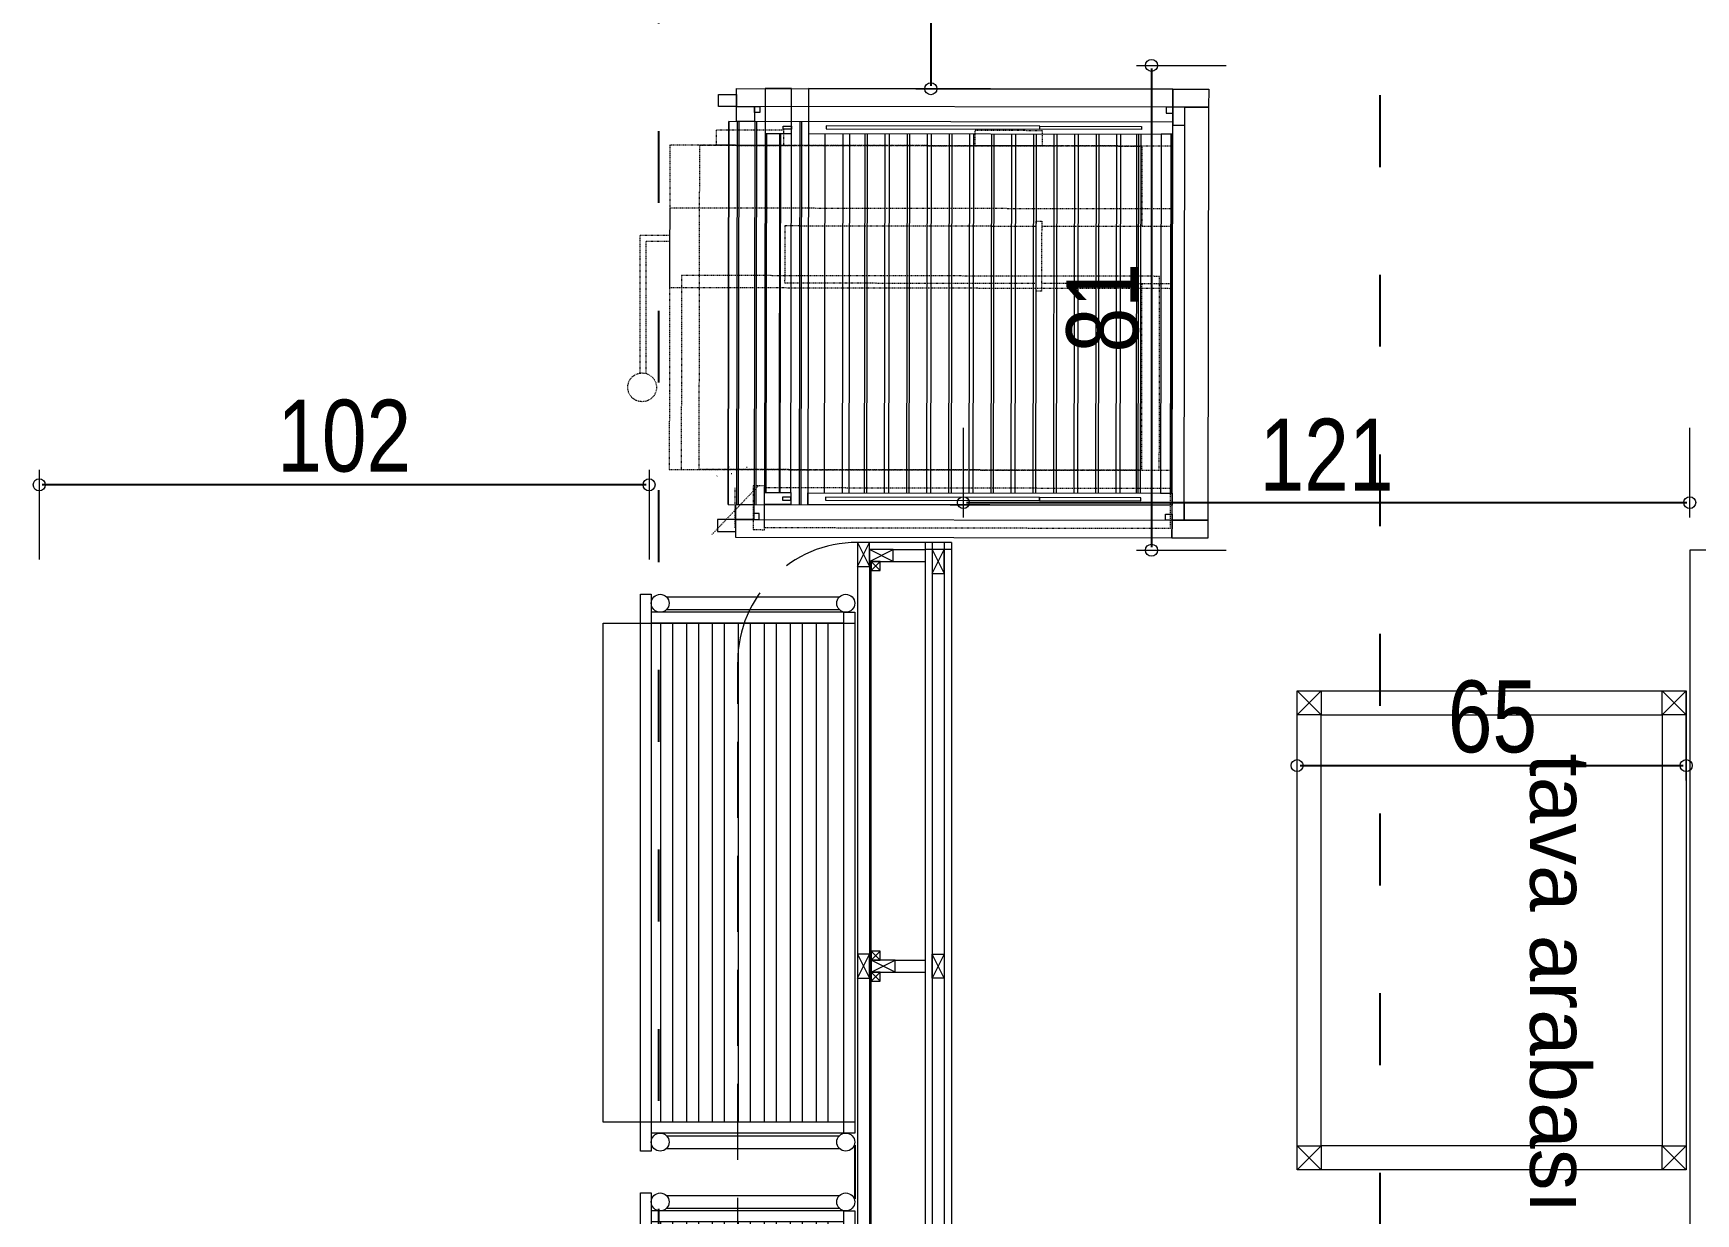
# Model space of a CAD drawing. Header units: millimetres. Extents: x 54215 to 67697, y 23496 to 56611.
# Drawn here: x 57373.9 to 57651.6, y 44932.6 to 45129.8 of the extents above; entities that cross this region are included whole.
import ezdxf

# ---------------------------------------------------------------- set-up
doc = ezdxf.new("R2010")
doc.units = ezdxf.units.MM
for name, pattern in [('ACAD_ISO03W100', [30, 12, -18]), ('ACAD_ISO07W100', [3, 0, -3]), ('DASHED', [19.05, 12.7, -6.35]), ('MERDIZ', [0.175, 0.1, -0.075])]:
    doc.linetypes.add(name, pattern=pattern)
for name, color, linetype, lineweight in [('- 0.25', 43, 'Continuous', 25), ('no3_ahsap gorunus on ince', 32, 'Continuous', 13), ('no3_ahşap gorunus on kalın', 22, 'Continuous', 15), ('no3_cam kesit arka', 141, 'Continuous', 18), ('no3_duvar kaplama', 8, 'Continuous', 0), ('no3_kutu profil gorunus', 8, 'Continuous', 0), ('no3_kutuprofil kesit', 74, 'Continuous', 18), ('no3_ölçü tefriş', 252, 'Continuous', 0), ('t_yazı', 154, 'Continuous', 25), ('YT- ekipman', 4, 'Continuous', 20), ('ölçü', 4, 'Continuous', 13)]:
    doc.layers.add(name, color=color, linetype=linetype, lineweight=lineweight)
doc.layers.add('0 rölöve', color=7, linetype='Continuous', true_color=0xf1380e)
doc.layers.add('no3_alçıpan kesit', color=7, linetype='Continuous', lineweight=20, true_color=0xf5003d)
doc.styles.add('olcu', font='arial.ttf', dxfattribs={"width": 0.8})
doc.styles.get("Standard").update_dxf_attribs({"font": 'arial.ttf'})
doc.dimstyles.new('tufan', dxfattribs={"dimtxt": 12, "dimasz": 0.5, "dimexe": 1.25, "dimexo": 0.625, "dimgap": 2, "dimtad": 1, "dimdec": 0, "dimzin": 1, "dimtxsty": 'olcu', "dimblk1": 'sol', "dimblk2": 'sag', "dimsah": 1, "dimcen": 0, "dimse1": 1, "dimse2": 1, "dimclrd": 256, "dimclrt": 256, "dimadec": 0, "dimazin": 0, "dimtfac": 1, "dimtdec": 0, "dimtix": 1, "dimtmove": 0, "dimatfit": 2, "dimldrblk": 'NONE', "dimfxl": 1.25, "dimarcsym": 0})

# ---------------------------------------------------------------- blocks, each defined once
blk = doc.blocks.new('br-2')
for p, q in [((19.76, 70.59), (79.76, 70.59)), ((19.76, 70.17), (79.76, 70.17)), ((19.76, 69.88), (79.76, 69.88)), ((19.76, 67.17), (79.76, 67.17)), ((19.76, 66.49), (79.76, 66.49)), ((19.76, 63.54), (79.76, 63.54)), ((19.76, 63.12), (79.76, 63.12)), ((19.76, 60.12), (79.76, 60.12)), ((19.76, 59.48), (79.76, 59.48)), ((19.76, 56.53), (79.76, 56.53)), ((19.76, 56.07), (79.76, 56.07)), ((19.76, 53.08), (79.76, 53.08)), ((19.76, 52.65), (79.76, 52.65)), ((19.76, 49.66), (79.76, 49.66)), ((19.76, 48.98), (79.76, 48.98)), ((19.76, 46.03), (79.76, 46.03)), ((19.76, 45.61), (79.76, 45.61)), ((19.76, 42.61), (79.76, 42.61)), ((19.76, 41.97), (79.76, 41.97)), ((19.76, 39.02), (79.76, 39.02)), ((19.76, 38.56), (79.76, 38.56)), ((19.76, 35.56), (79.76, 35.56)), ((19.76, 34.88), (79.76, 34.88)), ((19.76, 31.93), (79.76, 31.93)), ((19.76, 31.55), (79.76, 31.55)), ((19.76, 28.55), (79.76, 28.55)), ((19.76, 27.83), (79.76, 27.83)), ((19.76, 24.88), (79.76, 24.88)), ((19.76, 24.46), (79.76, 24.46)), ((79.76, 21.98), (19.75, 21.98)), ((19.76, 20.78), (79.76, 20.78)), ((79.76, 17.82), (19.75, 17.82)), ((17.76, 15.05), (81.76, 15.05)), ((17.76, 13.89), (81.76, 13.89)), ((17.76, 13.61), (81.76, 13.61)), ((79.76, 12.23), (19.76, 12.23)), ((19.76, 10.37), (79.76, 10.37)), ((19.76, 10.32), (79.76, 10.32)), ((79.76, 10.3), (19.76, 10.3)), ((17.76, 6.37), (81.76, 6.37)), ((17.76, 6.09), (81.76, 6.09)), ((19.76, 8.03), (79.76, 8.03)), ((19.76, 7.8), (79.76, 7.8)), ((17.76, 3.42), (81.76, 3.42)), ((17.76, 3.14), (81.76, 3.14)), ((81.76, 1.77), (17.76, 1.77))]:
    blk.add_line(p, q)
at = {"linetype": 'MERDIZ'}
for p, q in [((78.73, 6.68), (86.85, -1.02)), ((85.65, 2.92), (78.91, 2.92)), ((36.83, -8.1), (36.83, -13.06)), ((37.83, -8.1), (37.83, -12.06)), ((36.83, -13.06), (59.85, -13.06)), ((37.83, -12.06), (59.89, -12.06)), ((37.83, -13.06), (59.85, -13.06))]:
    blk.add_line(p, q, dxfattribs=at)
at = {"color": 9, "linetype": 'ACAD_ISO07W100', "ltscale": 6}
for p, q in [((75.43, 1.82), (76.63, 2.34)), ((77.01, -0.15), (75.43, 1.82)), ((76.63, 2.34), (77.01, -0.15))]:
    blk.add_line(p, q, dxfattribs=at)
for points in [[(12.26, 81.9), (15.26, 81.9), (15.26, 75.9), (12.26, 75.9)], [(15.26, 81.9), (84.26, 81.9), (84.26, 77.9), (15.26, 77.9)], [(84.26, 81.9), (87.26, 81.9), (87.26, 75.9), (84.26, 75.9)], [(18.26, 77.9), (15.26, 77.9), (15.26, 75.9), (18.26, 75.9)], [(81.26, 77.9), (84.26, 77.9), (84.26, 75.9), (81.26, 75.9)], [(12.26, 75.9), (15.26, 75.9), (15.26, 3.05), (12.26, 3.05)], [(19.77, 75.9), (12.26, 75.9), (12.26, 15.05), (19.77, 15.05)], [(16.26, 75.9), (15.26, 75.9), (15.26, 74.79), (16.26, 74.79)], [(17.76, 1.77), (81.76, 1.77), (81.76, 75.9), (17.76, 75.9)], [(19.76, 73.98), (79.76, 73.98), (79.76, 75.9), (19.76, 75.9)], [(79.76, 75.9), (81.76, 75.9), (81.76, 15.05), (79.76, 15.05)], [(83.26, 75.9), (84.26, 75.9), (84.26, 74.79), (83.26, 74.79)], [(84.26, 75.9), (87.26, 75.9), (87.26, 3.05), (84.26, 3.05)], [(18.49, 70.71), (18.99, 70.71), (18.99, 53.73), (18.49, 53.73)], [(80.52, 53.73), (81.02, 53.73), (81.02, 70.71), (80.52, 70.71)], [(18.99, 53.73), (18.49, 53.73), (18.49, 18.01), (18.99, 18.01)], [(80.52, 18.01), (81.02, 18.01), (81.02, 53.73), (80.52, 53.73)], [(19.76, 12.23), (12.26, 12.23), (12.26, 7.8), (19.76, 7.8)], [(19.02, 10.85), (18.52, 10.85), (18.52, 12.23), (19.02, 12.23)], [(79.76, 12.23), (81.76, 12.23), (81.76, 7.8), (79.76, 7.8)], [(80.5, 10.85), (81, 10.85), (81, 12.23), (80.5, 12.23)], [(16.26, 6.05), (15.26, 6.05), (15.26, 6.93), (16.26, 6.93)], [(15.26, 6.05), (17.76, 6.05), (17.76, 3.05), (15.26, 3.05)], [(84.26, 3.05), (81.76, 3.05), (81.76, 6.05), (84.26, 6.05)], [(83.26, 6.05), (84.26, 6.05), (84.26, 6.93), (83.26, 6.93)], [(15.26, 0), (13.26, 0), (13.26, 3.05), (15.26, 3.05)], [(84.26, 0), (86.26, 0), (86.26, 3.05), (84.26, 3.05)]]:
    blk.add_lwpolyline(points, close=True)
for points in [[(79.76, 75.8), (19.76, 75.8)], [(19.76, 75.57), (79.76, 75.57)]]:
    blk.add_lwpolyline(points)
at = {"linetype": 'MERDIZ'}
for points in [[(21.76, 75.76), (21.76, -8.1), (45.52, -8.1), (45.52, 75.76)], [(32.26, 75.76), (32.26, -8.1), (75.92, -8.1), (75.92, 75.76)], [(78.91, 75.57), (85.65, 75.57), (85.65, 7.82), (78.91, 7.82)], [(43.52, 73.76), (43.52, -6.1), (75.92, -6.1), (75.92, 73.76)], [(21.76, 54.11), (21.76, 42.91), (19.17, 42.91), (19.17, 54.11)], [(46.03, 54.04), (46.03, 53.12), (34.35, 53.12), (34.35, 54.04)], [(21.76, 10.89), (21.76, -0.3), (19.17, -0.3), (19.17, 10.89)], [(85.95, 7.82), (78.61, 7.82), (78.61, 5.92), (85.95, 5.92)]]:
    blk.add_lwpolyline(points, close=True, dxfattribs=at)
for points in [[(35.16, 54.04), (35.16, 75.76), (44.77, 75.76), (44.77, 54.04)], [(44.77, 70.76), (75.92, 70.76), (75.92, -3.1), (21.76, -3.1), (21.76, 70.76), (35.16, 70.76)], [(44.77, 53.12), (44.77, 11.18), (35.16, 11.18), (35.16, 53.12)]]:
    blk.add_lwpolyline(points, dxfattribs=at)
blk.add_circle((62.21, -12.66), 2.4, dxfattribs=at)
at = {"color": 9, "linetype": 'ACAD_ISO07W100', "ltscale": 6}
blk.add_ellipse((85.65, 5.04), major_axis=(-7.13, 7.13), ratio=1, start_param=0.79665, end_param=1.084109, dxfattribs=at)
blk = doc.blocks.new('tava arbasi')
at = {"layer": 'no3_kutu profil gorunus'}
for points in [[(4229.72, 2644.04), (4309.72, 2644.04), (4309.72, 2709.04), (4229.72, 2709.04)], [(4233.72, 2648.04), (4305.72, 2648.04), (4305.72, 2705.04), (4233.72, 2705.04)]]:
    blk.add_lwpolyline(points, close=True, dxfattribs=at)
at = {"layer": 'no3_kutuprofil kesit'}
for p, q in [((4233.72, 2705.04), (4229.72, 2709.04)), ((4229.72, 2705.04), (4233.72, 2709.04)), ((4309.72, 2705.04), (4305.72, 2709.04)), ((4305.72, 2705.04), (4309.72, 2709.04)), ((4233.72, 2644.04), (4229.72, 2648.04)), ((4229.72, 2644.04), (4233.72, 2648.04)), ((4309.72, 2644.04), (4305.72, 2648.04)), ((4305.72, 2644.04), (4309.72, 2648.04))]:
    blk.add_line(p, q, dxfattribs=at)
for points in [[(4229.72, 2705.04), (4233.72, 2705.04), (4233.72, 2709.04), (4229.72, 2709.04)], [(4305.72, 2705.04), (4309.72, 2705.04), (4309.72, 2709.04), (4305.72, 2709.04)], [(4229.72, 2644.04), (4233.72, 2644.04), (4233.72, 2648.04), (4229.72, 2648.04)], [(4305.72, 2644.04), (4309.72, 2644.04), (4309.72, 2648.04), (4305.72, 2648.04)]]:
    blk.add_lwpolyline(points, close=True, dxfattribs=at)
blk = doc.blocks.new('sol')
at = {"layer": 'ölçü'}
blk.add_line((0, 5), (0, -25), dxfattribs=at)
blk.add_circle((0, 0), 2, dxfattribs=at)
blk = doc.blocks.new('sag')
at = {"layer": 'ölçü'}
blk.add_line((0, -5), (0, 25), dxfattribs=at)
blk.add_circle((0, 0), 2, dxfattribs=at)
blk = doc.blocks.new('*D439')
at = {"layer": 'Defpoints', "color": 0, "transparency": 16777216}
for p in [(57374.86, 45066.9), (57374.86, 45054.37), (57476.73, 45036.76)]:
    blk.add_point(p, dxfattribs=at)
at = {"layer": 'no3_ölçü tefriş', "lineweight": -2, "transparency": 16777216}
blk.add_line((57476.23, 45054.37), (57375.36, 45054.37), dxfattribs=at)
at = {"layer": 'no3_ölçü tefriş', "lineweight": -2, "transparency": 16777216, "xscale": 0.5, "yscale": 0.5, "zscale": 0.5, "rotation": 180}
blk.add_blockref('sag', (57374.86, 45054.37), dxfattribs=at)
at = {"layer": 'no3_ölçü tefriş', "lineweight": -2, "transparency": 16777216, "xscale": 0.5, "yscale": 0.5, "zscale": 0.5}
blk.add_blockref('sol', (57476.73, 45054.37), dxfattribs=at)
at = {"layer": 'no3_ölçü tefriş', "transparency": 16777216, "insert": (57425.8, 45062.5), "char_height": 12, "attachment_point": 5, "style": 'olcu'}
blk.add_mtext('102', dxfattribs=at)
blk = doc.blocks.new('_None')
blk = doc.blocks.new('*D441')
at = {"layer": 'Defpoints', "color": 0, "transparency": 16777216}
for p in [(57650.57, 45051.39), (57529.23, 45044.75), (57650.57, 45043.45)]:
    blk.add_point(p, dxfattribs=at)
at = {"layer": 'no3_ölçü tefriş', "lineweight": -2, "transparency": 16777216}
blk.add_line((57529.73, 45051.39), (57650.07, 45051.39), dxfattribs=at)
at = {"layer": 'no3_ölçü tefriş', "lineweight": -2, "transparency": 16777216, "xscale": 0.5, "yscale": 0.5, "zscale": 0.5, "rotation": 180}
blk.add_blockref('sol', (57529.23, 45051.39), dxfattribs=at)
at = {"layer": 'no3_ölçü tefriş', "lineweight": -2, "transparency": 16777216, "xscale": 0.5, "yscale": 0.5, "zscale": 0.5}
blk.add_blockref('sag', (57650.57, 45051.39), dxfattribs=at)
at = {"layer": 'no3_ölçü tefriş', "transparency": 16777216, "insert": (57589.9, 45059.42), "char_height": 12, "attachment_point": 5, "style": 'olcu'}
blk.add_mtext('121', dxfattribs=at)
blk = doc.blocks.new('*D442')
at = {"layer": 'Defpoints', "color": 0, "transparency": 16777216}
for p in [(57374.86, 45124.43), (57560.66, 45043.45), (57659.83, 45043.45)]:
    blk.add_point(p, dxfattribs=at)
at = {"layer": 'no3_ölçü tefriş', "lineweight": -2, "transparency": 16777216}
blk.add_line((57560.66, 45123.93), (57560.66, 45043.95), dxfattribs=at)
at = {"layer": 'no3_ölçü tefriş', "lineweight": -2, "transparency": 16777216, "xscale": 0.5, "yscale": 0.5, "zscale": 0.5}
for name, p, rotation in [('sol', (57560.66, 45124.43), 90), ('sag', (57560.66, 45043.45), 270)]:
    blk.add_blockref(name, p, dxfattribs=dict(at, rotation=rotation))
at = {"layer": 'no3_ölçü tefriş', "transparency": 16777216, "insert": (57552.53, 45083.94), "char_height": 12, "attachment_point": 5, "rotation": 90, "style": 'olcu'}
blk.add_mtext('81', dxfattribs=at)
blk = doc.blocks.new('*D446')
at = {"layer": '0 rölöve', "lineweight": -2, "transparency": 16777216}
blk.add_line((57585.47, 45007.47), (57649.47, 45007.47), dxfattribs=at)
at = {"layer": 'Defpoints', "color": 0, "transparency": 16777216}
for p in [(57649.97, 45007.47), (57584.97, 44991.63), (57649.97, 44991.63)]:
    blk.add_point(p, dxfattribs=at)
at = {"layer": '0 rölöve', "lineweight": -2, "transparency": 16777216, "xscale": 0.5, "yscale": 0.5, "zscale": 0.5, "rotation": 180}
blk.add_blockref('sol', (57584.97, 45007.47), dxfattribs=at)
at = {"layer": '0 rölöve', "lineweight": -2, "transparency": 16777216, "xscale": 0.5, "yscale": 0.5, "zscale": 0.5}
blk.add_blockref('sag', (57649.97, 45007.47), dxfattribs=at)
at = {"layer": '0 rölöve', "transparency": 16777216, "insert": (57617.61, 45015.6), "char_height": 12, "attachment_point": 5, "style": 'olcu'}
blk.add_mtext('65', dxfattribs=at)
blk = doc.blocks.new('plan girişblok')
at = {"layer": 'no3_alçıpan kesit'}
for p, q in [((4868.47, 2954.26), (4854.77, 2954.26)), ((4864.07, 2954.26), (4864.07, 2745.46)), ((4868.47, 2953.06), (4864.07, 2953.06)), ((4865.27, 2954.26), (4865.27, 2745.46)), ((4867.27, 2954.26), (4867.27, 2745.46)), ((4868.47, 2954.26), (4868.47, 2744.26))]:
    blk.add_line(p, q, dxfattribs=at)
at = {"layer": 'no3_cam kesit arka'}
blk.add_lwpolyline([(4854.77, 2950.96), (4854.77, 2815.96), (4855.07, 2815.96), (4855.07, 2950.96)], close=True, dxfattribs=at)
at = {"layer": 'no3_duvar kaplama'}
for p, q in [((4852.77, 2950.26), (4852.77, 2885.46)), ((4859.07, 2884.46), (4864.07, 2884.46)), ((4852.77, 2881.46), (4852.77, 2816.86)), ((4859.07, 2882.46), (4864.07, 2882.46))]:
    blk.add_line(p, q, dxfattribs=at)
at = {"layer": 'no3_duvar kaplama', "linetype": 'DASHED'}
blk.add_line((4832.77, 2603.46), (4832.77, 2934.26), dxfattribs=at)
at = {"layer": 'no3_duvar kaplama'}
blk.add_lwpolyline([(4998.21, 2952.96), (4991.81, 2952.96), (4991.81, 2622.96), (4998.21, 2622.96)], close=True, dxfattribs=at)
at = {"layer": 'no3_duvar kaplama', "linetype": 'DASHED'}
blk.add_arc((4852.77, 2934.26), 20, 90, 180, dxfattribs=at)
at = {"layer": 'no3_kutu profil gorunus'}
for p, q in [((4858.77, 2953.06), (4864.07, 2953.06)), ((4858.77, 2951.06), (4864.07, 2951.06))]:
    blk.add_line(p, q, dxfattribs=at)
at = {"layer": 'no3_kutuprofil kesit'}
for p, q in [((4852.77, 2950.26), (4854.77, 2954.26)), ((4852.77, 2954.26), (4854.77, 2950.26)), ((4858.77, 2951.06), (4854.77, 2953.06)), ((4854.77, 2951.06), (4858.77, 2953.06)), ((4865.27, 2949.06), (4867.27, 2953.06)), ((4865.27, 2953.06), (4867.27, 2949.06)), ((4855.07, 2949.56), (4856.57, 2951.06)), ((4856.57, 2949.56), (4855.07, 2951.06)), ((4852.77, 2881.46), (4854.77, 2885.46)), ((4852.77, 2885.46), (4854.77, 2881.46)), ((4855.07, 2884.46), (4856.57, 2885.96)), ((4856.57, 2884.46), (4855.07, 2885.96)), ((4867.27, 2881.46), (4865.27, 2885.46)), ((4867.27, 2885.46), (4865.27, 2881.46)), ((4859.07, 2882.46), (4855.07, 2884.46)), ((4855.07, 2882.46), (4859.07, 2884.46)), ((4855.07, 2880.96), (4856.57, 2882.46)), ((4856.57, 2880.96), (4855.07, 2882.46))]:
    blk.add_line(p, q, dxfattribs=at)
for points in [[(4854.77, 2954.26), (4852.77, 2954.26), (4852.77, 2950.26), (4854.77, 2950.26)], [(4854.77, 2953.06), (4854.77, 2951.06), (4858.77, 2951.06), (4858.77, 2953.06)], [(4867.27, 2953.06), (4865.27, 2953.06), (4865.27, 2949.06), (4867.27, 2949.06)], [(4855.07, 2949.56), (4856.57, 2949.56), (4856.57, 2951.06), (4855.07, 2951.06)], [(4854.77, 2885.46), (4852.77, 2885.46), (4852.77, 2881.46), (4854.77, 2881.46)], [(4855.07, 2884.46), (4856.57, 2884.46), (4856.57, 2885.96), (4855.07, 2885.96)], [(4865.27, 2885.46), (4867.27, 2885.46), (4867.27, 2881.46), (4865.27, 2881.46)], [(4855.07, 2884.46), (4855.07, 2882.46), (4859.07, 2882.46), (4859.07, 2884.46)], [(4855.07, 2880.96), (4856.57, 2880.96), (4856.57, 2882.46), (4855.07, 2882.46)]]:
    blk.add_lwpolyline(points, close=True, dxfattribs=at)
blk = doc.blocks.new('*D447')
at = {"layer": 'Defpoints', "color": 0, "transparency": 16777216}
for p in [(57522.37, 45218.54), (57522.37, 45120.53), (57523.8, 45120.53)]:
    blk.add_point(p, dxfattribs=at)
at = {"layer": 'no3_ölçü tefriş', "lineweight": -2, "transparency": 16777216}
blk.add_line((57523.8, 45218.04), (57523.8, 45121.03), dxfattribs=at)
at = {"layer": 'no3_ölçü tefriş', "lineweight": -2, "transparency": 16777216, "xscale": 0.5, "yscale": 0.5, "zscale": 0.5}
for name, p, rotation in [('sol', (57523.8, 45218.54), 90), ('sag', (57523.8, 45120.53), 270)]:
    blk.add_blockref(name, p, dxfattribs=dict(at, rotation=rotation))
at = {"layer": 'no3_ölçü tefriş', "transparency": 16777216, "insert": (57515.68, 45169.53), "char_height": 12, "attachment_point": 5, "rotation": 90, "style": 'olcu'}
blk.add_mtext('98', dxfattribs=at)
blk = doc.blocks.new('ekmekrafıüstttt')
at = {"layer": 'no3_ahşap gorunus on kalın'}
for p, q in [((1429.43, 4409.46), (1429.43, 4377.26)), ((1431.23, 4409.46), (1431.23, 4377.26)), ((1514.63, 4409.46), (1514.63, 4377.26)), ((1516.43, 4409.46), (1516.43, 4377.26))]:
    blk.add_line(p, q, dxfattribs=at)
for points in [[(1429.43, 4411.26), (1516.43, 4411.26), (1516.43, 4409.46), (1429.43, 4409.46)], [(1426.43, 4377.26), (1519.43, 4377.26), (1519.43, 4375.46), (1426.43, 4375.46)]]:
    blk.add_lwpolyline(points, close=True, dxfattribs=at)
at = {"layer": 'no3_duvar kaplama'}
for p, q in [((1431.23, 4406.79, 2), (1514.63, 4406.79, 2)), ((1431.23, 4404.79, 2), (1514.63, 4404.79, 2)), ((1431.23, 4402.46, 2), (1514.63, 4402.46, 2)), ((1431.23, 4400.47, 2), (1514.63, 4400.47, 2)), ((1431.23, 4398.13, 2), (1514.63, 4398.13, 2)), ((1431.23, 4396.13, 2), (1514.63, 4396.13, 2)), ((1431.23, 4393.8, 2), (1514.63, 4393.8, 2)), ((1431.23, 4391.8, 2), (1514.63, 4391.8, 2)), ((1431.23, 4389.47, 2), (1514.63, 4389.47, 2)), ((1431.23, 4387.47, 2), (1514.63, 4387.47, 2)), ((1431.23, 4385.14, 2), (1514.63, 4385.14, 2)), ((1431.23, 4383.14, 2), (1514.63, 4383.14, 2)), ((1431.23, 4380.81, 2), (1514.63, 4380.81, 2)), ((1431.23, 4378.81, 2), (1514.63, 4378.81, 2))]:
    blk.add_line(p, q, dxfattribs=at)
at = {"layer": 'no3_kutuprofil kesit'}
for p, q in [((1426.88, 4379.83), (1426.88, 4408.68)), ((1428.98, 4379.83), (1428.98, 4408.68)), ((1516.88, 4379.83), (1516.88, 4408.68)), ((1518.98, 4379.83), (1518.98, 4408.68))]:
    blk.add_line(p, q, dxfattribs=at)
for centre in [(1427.93, 4409.76), (1517.93, 4409.76), (1427.93, 4378.76), (1517.93, 4378.76)]:
    blk.add_circle(centre, 1.5, dxfattribs=at)

msp = doc.modelspace()

# ---------------------------------------------------------------- linework, layer by layer
at = {"layer": '- 0.25', "linetype": 'ACAD_ISO03W100'}
for p, q in [((57478.335, 45413.453), (57478.335, 44628.953)), ((57598.835, 44657.453), (57598.835, 45383.453))]:
    msp.add_line(p, q, dxfattribs=at)
at = {"layer": '0 rölöve'}
msp.add_line((57511.085, 44944.083, -2), (57511.085, 44935.083, -2), dxfattribs=at)
at = {"layer": 'no3_ahsap gorunus on ince', "elevation": -2}
msp.add_lwpolyline([(57511.085, 44947.883), (57469.085, 44947.883), (57469.085, 45031.283), (57511.085, 45031.283)], close=True, dxfattribs=at)

# ---------------------------------------------------------------- block references
at = {"layer": '0 rölöve'}
msp.add_blockref('plan girişblok', (52658.765, 42090.494), dxfattribs=at)
at = {"layer": '0 rölöve', "rotation": 270}
for p in [(53099.829, 46462.514, -2), (53099.829, 46362.514, -2)]:
    msp.add_blockref('ekmekrafıüstttt', p, dxfattribs=at)
at = {"layer": '0 rölöve', "extrusion": (0, 0, -1), "zscale": -1, "rotation": 270}
msp.add_blockref('tava arbasi', (-60294.015, 49249.691), dxfattribs=at)
at = {"layer": 'YT- ekipman', "ltscale": 2, "rotation": 269.9000680892686}
msp.add_blockref('br-2', (57488.336, 45132.842), dxfattribs=at)

# ---------------------------------------------------------------- texts
at = {"layer": 't_yazı', "insert": (57623.768, 45009.486), "char_height": 10, "width": 307.91263, "attachment_point": 7, "rotation": 270}
msp.add_mtext('tava arabası', dxfattribs=at)

# ---------------------------------------------------------------- dimensions: what is measured, and where the dimension line sits
at = {"layer": '0 rölöve'}
dim = msp.add_linear_dim(base=(57649.973, 45007.475), p1=(57584.973, 44991.63), p2=(57649.973, 44991.63), dimstyle='tufan', dxfattribs=at)
dim.commit()
dim.dimension.update_dxf_attribs({"geometry": '*D446', "text_midpoint": (57617.611, 45007.475), "dimtype": 160})
at = {"layer": 'no3_ölçü tefriş'}
dim = msp.add_aligned_dim(p1=(57522.374, 45218.539), p2=(57522.374, 45120.525), distance=1.429, dimstyle='tufan', dxfattribs=at)
dim.commit()
dim.dimension.update_dxf_attribs({"geometry": '*D447', "text_midpoint": (57515.676, 45169.532)})
dim = msp.add_linear_dim(base=(57560.659, 45043.453), p1=(57374.865, 45124.426), p2=(57659.835, 45043.453), angle=90, dimstyle='tufan', dxfattribs=at)
dim.commit()
dim.dimension.update_dxf_attribs({"geometry": '*D442', "text_midpoint": (57552.532, 45083.94)})
for base, p1, p2, picture, middle in [((57374.865, 45054.375), (57476.735, 45036.763), (57374.865, 45066.897), '*D439', (57425.8, 45062.502)), ((57650.573, 45051.394), (57529.235, 45044.753), (57650.573, 45043.453), '*D441', (57589.904, 45059.418))]:
    dim = msp.add_linear_dim(base=base, p1=p1, p2=p2, dimstyle='tufan', dxfattribs=at)
    dim.commit()
    dim.dimension.update_dxf_attribs({"geometry": picture, "text_midpoint": middle})

doc.saveas('drawing.dxf')
